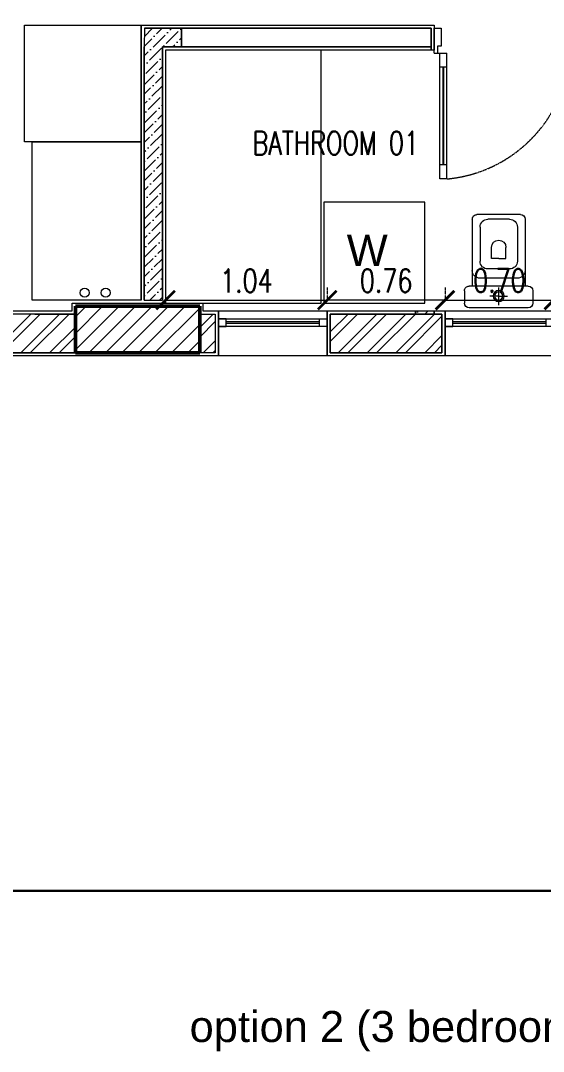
# Model space of a CAD drawing. Header units: metres. Extents: x 0 to 104350, y 982 to 43174.
# Drawn here: x 63144 to 66507, y 13475 to 20114 of the extents above; entities that cross this region are included whole.
import ezdxf
from ezdxf.xclip import XClip

# ---------------------------------------------------------------- set-up
doc = ezdxf.new("R2010")
doc.units = ezdxf.units.M
doc.header["$XCLIPFRAME"] = 2
doc.linetypes.add('DASHED2', pattern=[0.375, 0.25, -0.125])
doc.linetypes.add('DOT2', pattern=[0.125, 0, -0.125])
doc.layers.get('0').update_dxf_attribs({"lineweight": 30})
for name, color, linetype, lineweight in [('A-ANNO-DIMS', 1, 'Continuous', 0), ('A-CLNG-GRID', 2, 'Continuous', 5), ('A-DOOR', 1, 'Continuous', 5), ('A-DOOR-FRAM', 1, 'Continuous', 0), ('A-FURN', 8, 'Continuous', 0), ('A-ROOM-NMBR', 1, 'Continuous', 0), ('A-SANR-FIXD', 1, 'Continuous', 0), ('A-WALL', 3, 'Continuous', 18), ('A-WINDOW', 10, 'Continuous', 5), ('dimensions', 90, 'Continuous', 30), ('G-ANNO-HATCH', 8, 'Continuous', 0), ('HATCH', 8, 'Continuous', 0), ('S-COLS', 52, 'Continuous', 9)]:
    doc.layers.add(name, color=color, linetype=linetype, lineweight=lineweight)
doc.styles.add('$2$08-M-BLDG-1_50', font='romans.shx', dxfattribs={"width": 0.75, "height": 150})
doc.styles.add('Al-Jazi-text-100', font='romans.shx', dxfattribs={"width": 0.75, "height": 150})
doc.styles.get("Standard").update_dxf_attribs({"font": 'arial.ttf'})
doc.dimstyles.new('Al-Jazi-DIM 100', dxfattribs={"dimtxt": 150, "dimasz": 120, "dimexe": 0, "dimexo": 150, "dimgap": 50, "dimtad": 1, "dimlfac": 0.001, "dimzin": 1, "dimdsep": 46, "dimtxsty": 'Al-Jazi-text-100', "dimblk": 'ARCHTICK', "dimcen": 150, "dimclrd": 1, "dimclre": 256, "dimclrt": 2, "dimadec": 0, "dimazin": 0, "dimtfac": 1, "dimtix": 1, "dimtmove": 2, "dimatfit": 2, "dimfxl": 150, "dimtfill": 1, "dimtolj": 1, "dimlwd": 5, "dimlwe": 5, "dimarcsym": 0})
doc.dimstyles.new('ISO-25', dxfattribs={"dimtxt": 60, "dimasz": 20, "dimexe": 1.25, "dimexo": 0.625, "dimgap": 0.1, "dimtad": 0, "dimtxsty": 'Standard', "dimblk": 'ARCHTICK', "dimcen": 2.5, "dimse1": 1, "dimse2": 1, "dimadec": 0, "dimazin": 0, "dimtfac": 1, "dimtmove": 0, "dimatfit": 3, "dimldrblk": 'ARCHTICK', "dimfxl": 1, "dimarcsym": 0})
pattern_1 = [(45, (-134304.42, 35283.02), (-92.807765, 92.807765), []), (45, (-134242.55, 35283.02), (-92.807765, 92.807765), [])]

# ---------------------------------------------------------------- blocks, each defined once
blk = doc.blocks.new('*U125')
for p, q in [((-2.0795, -0.07), (-1.4795, -0.07)), ((-2.0795, -0.08), (-1.4795, -0.08))]:
    blk.add_line(p, q)
for points in [[(-2.1295, 0.14), (-1.4295, 0.14), (-1.4295, -0.15), (-2.1295, -0.15)], [(-2.1295, -0.1), (-2.1295, -0.05), (-1.4295, -0.05), (-1.4295, -0.1)], [(-2.1295, -0.05), (-2.0795, -0.05), (-2.0795, -0.1), (-2.1295, -0.1)], [(-1.4295, -0.05), (-1.4795, -0.05), (-1.4795, -0.1), (-1.4295, -0.1)]]:
    blk.add_lwpolyline(points, close=True)
blk = doc.blocks.new('Typical')
at = {"layer": 'S-COLS'}
h = blk.add_hatch(dxfattribs=at)
h.set_pattern_fill('FP_1', color=256, scale=1000, style=0, pattern_type=2)
h.set_pattern_definition([(45, (116748.97, -54336.016), (-53.033, 53.033), [])])
h.paths.add_polyline_path([(106767.3, -48026.4), (106767.3, -47726.4), (105967.3, -47726.4), (105967.3, -48026.4)])
at = {"layer": 'S-COLS', "lineweight": 50}
for p, q in [((106767.3, -47726.4), (105967.3, -47726.4)), ((105967.3, -47726.4), (105967.3, -48026.4)), ((106767.3, -48026.4), (106767.3, -47726.4)), ((105967.3, -48026.4), (106767.3, -48026.4))]:
    blk.add_line(p, q, dxfattribs=at)
blk = doc.blocks.new('_ArchTick')
at = {"color": 0, "linetype": 'ByBlock', "const_width": 0.15}
blk.add_lwpolyline([(-0.5, -0.5), (0.5, 0.5)], dxfattribs=at)
blk = doc.blocks.new('*D463')
at = {"layer": 'A-ANNO-DIMS', "linetype": 'DOT2', "lineweight": 5, "transparency": 16777216}
for p, q in [((65115.8, 18394.2), (65115.8, 18313.6)), ((65874, 18394.2), (65874, 18313.6))]:
    blk.add_line(p, q, dxfattribs=at)
at = {"layer": 'A-ANNO-DIMS', "color": 1, "lineweight": 5, "transparency": 16777216}
blk.add_line((65874, 18313.6), (65115.8, 18313.6), dxfattribs=at)
at = {"layer": 'Defpoints', "color": 0, "transparency": 16777216}
for p in [(65115.8, 18313.6), (65115.8, 18244.2), (65874, 18244.2)]:
    blk.add_point(p, dxfattribs=at)
at = {"layer": 'A-ANNO-DIMS', "color": 1, "lineweight": 5, "transparency": 16777216, "xscale": 120, "yscale": 120, "zscale": 120, "rotation": 180}
blk.add_blockref('_ArchTick', (65115.8, 18313.6), dxfattribs=at)
at = {"layer": 'A-ANNO-DIMS', "color": 1, "lineweight": 5, "transparency": 16777216, "xscale": 120, "yscale": 120, "zscale": 120}
blk.add_blockref('_ArchTick', (65874, 18313.6), dxfattribs=at)
at = {"layer": 'A-ANNO-DIMS', "color": 2, "transparency": 16777216, "insert": (65494.9, 18438.6), "char_height": 150, "attachment_point": 5, "style": 'Al-Jazi-text-100', "bg_fill": 3, "box_fill_scale": 1.1, "bg_fill_color": 256, "bg_fill_true_color": 13158600, "bg_fill_transparency": 0}
blk.add_mtext('\\A1;0.76', dxfattribs=at)
blk = doc.blocks.new('*D464')
at = {"layer": 'A-ANNO-DIMS', "linetype": 'DOT2', "lineweight": 5, "transparency": 16777216}
for p, q in [((64075.8, 18444.2), (64075.8, 18313.6)), ((65115.8, 18394.2), (65115.8, 18313.6))]:
    blk.add_line(p, q, dxfattribs=at)
at = {"layer": 'A-ANNO-DIMS', "color": 1, "lineweight": 5, "transparency": 16777216}
blk.add_line((64075.8, 18313.6), (65115.8, 18313.6), dxfattribs=at)
at = {"layer": 'Defpoints', "color": 0, "transparency": 16777216}
for p in [(64075.8, 18294.2), (65115.8, 18313.6), (65115.8, 18244.2)]:
    blk.add_point(p, dxfattribs=at)
at = {"layer": 'A-ANNO-DIMS', "color": 1, "lineweight": 5, "transparency": 16777216, "xscale": 120, "yscale": 120, "zscale": 120, "rotation": 180}
blk.add_blockref('_ArchTick', (64075.8, 18313.6), dxfattribs=at)
at = {"layer": 'A-ANNO-DIMS', "color": 1, "lineweight": 5, "transparency": 16777216, "xscale": 120, "yscale": 120, "zscale": 120}
blk.add_blockref('_ArchTick', (65115.8, 18313.6), dxfattribs=at)
at = {"layer": 'A-ANNO-DIMS', "color": 2, "transparency": 16777216, "insert": (64595.8, 18438.6), "char_height": 150, "attachment_point": 5, "style": 'Al-Jazi-text-100', "bg_fill": 3, "box_fill_scale": 1.1, "bg_fill_color": 256, "bg_fill_true_color": 13158600, "bg_fill_transparency": 0}
blk.add_mtext('\\A1;1.04', dxfattribs=at)
blk = doc.blocks.new('*D460')
at = {"layer": 'A-ANNO-DIMS', "linetype": 'DOT2', "lineweight": 5, "transparency": 16777216}
for p, q in [((65874, 18394.2), (65874, 18314.3)), ((66574, 18394.2), (66574, 18314.3))]:
    blk.add_line(p, q, dxfattribs=at)
at = {"layer": 'A-ANNO-DIMS', "color": 1, "lineweight": 5, "transparency": 16777216}
blk.add_line((65874, 18314.3), (66574, 18314.3), dxfattribs=at)
at = {"layer": 'Defpoints', "color": 0, "transparency": 16777216}
for p in [(66574, 18314.3), (65874, 18244.2), (66574, 18244.2)]:
    blk.add_point(p, dxfattribs=at)
at = {"layer": 'A-ANNO-DIMS', "color": 1, "lineweight": 5, "transparency": 16777216, "xscale": 120, "yscale": 120, "zscale": 120, "rotation": 180}
blk.add_blockref('_ArchTick', (65874, 18314.3), dxfattribs=at)
at = {"layer": 'A-ANNO-DIMS', "color": 1, "lineweight": 5, "transparency": 16777216, "xscale": 120, "yscale": 120, "zscale": 120}
blk.add_blockref('_ArchTick', (66574, 18314.3), dxfattribs=at)
at = {"layer": 'A-ANNO-DIMS', "color": 2, "transparency": 16777216, "insert": (66224, 18439.3), "char_height": 150, "attachment_point": 5, "style": 'Al-Jazi-text-100', "bg_fill": 3, "box_fill_scale": 1.1, "bg_fill_color": 256, "bg_fill_true_color": 13158600, "bg_fill_transparency": 0}
blk.add_mtext('\\A1;0.70', dxfattribs=at)
blk = doc.blocks.new('*D619')
at = {"layer": 'Defpoints', "color": 0, "transparency": 16777216}
for p in [(98240, 15397.6), (0, 14797.6), (98307.6, 14797.6)]:
    blk.add_point(p, dxfattribs=at)
at = {"layer": 'dimensions', "color": 0, "lineweight": -2, "transparency": 16777216}
for p, q in [((98307.6, 15397.6), (98307.6, 15164)), ((98307.6, 14797.6), (98307.6, 15031.1))]:
    blk.add_line(p, q, dxfattribs=at)
at = {"layer": 'dimensions', "color": 0, "lineweight": -2, "transparency": 16777216, "xscale": 20, "yscale": 20, "zscale": 20}
for p, rotation in [((98307.6, 15397.6), 90), ((98307.6, 14797.6), 270)]:
    blk.add_blockref('_ArchTick', p, dxfattribs=dict(at, rotation=rotation))
at = {"layer": 'dimensions', "color": 0, "transparency": 16777216, "insert": (98307.6, 15097.6), "char_height": 60, "attachment_point": 5, "rotation": 90}
blk.add_mtext('600', dxfattribs=at)
blk = doc.blocks.new('COMP')
for p, q in [((0.1103, 0.22), (0.03, 0.22)), ((0, 0.19), (0, -0.19)), ((0.1403, 0.19), (0.1403, -0.19)), ((0.5703, 0.17), (0.1403, 0.17)), ((0.6003, 0.14), (0.6003, -0.14)), ((0.1903, 0.12), (0.1903, -0.12)), ((0.2503, 0.07), (0.2503, -0.07)), ((0.5203, 0.12), (0.3003, 0.12)), ((0.5703, 0.07), (0.5703, -0.07)), ((0.0165, 0), (0.1308, 0)), ((0.076, 0), (0.076, 0.057)), ((0.076, 0), (0.076, -0.057)), ((0.318, 0), (0.318, 0.0464)), ((0.318, 0.0464), (0.3894, 0.0464)), ((0.318, 0), (0.318, -0.0464)), ((0.318, -0.0464), (0.3894, -0.0464)), ((0.5203, -0.12), (0.3003, -0.12)), ((0.5703, -0.17), (0.1403, -0.17)), ((0.1103, -0.22), (0.03, -0.22))]:
    blk.add_line(p, q)
for radius in [0.0362, 0.0262]:
    blk.add_circle((0.076, 0), radius)
for centre, radius, start, end in [((0.03, 0.19), 0.03, 90, 180), ((0.1103, 0.19), 0.03, 0, 90), ((0.2403, 0.12), 0.05, 90, 180), ((0.5703, 0.14), 0.03, 0, 90), ((0.3003, 0.07), 0.05, 90, 180), ((0.5203, 0.07), 0.05, 0, 90), ((0.3894, 0), 0.0464, 270, 90), ((0.2403, -0.12), 0.05, 180, 270), ((0.3003, -0.07), 0.05, 180, 270), ((0.5203, -0.07), 0.05, 270, 0), ((0.03, -0.19), 0.03, 180, 270), ((0.1103, -0.19), 0.03, 270, 0), ((0.5703, -0.14), 0.03, 270, 0)]:
    blk.add_arc(centre, radius, start, end)
blk = doc.blocks.new('*U118')
for p, q in [((-5314.1, 135750.6), (-5249.2, 135754.1)), ((-5251.2, 134852.7), (-5299.1, 135751.4)), ((-5201.2, 134855.4), (-5249.2, 135754.1)), ((-5243.9, 135654.2), (-5293.8, 135651.6)), ((-5271.3, 135652.8), (-5234.1, 134955.1)), ((-5266.3, 135653), (-5229.1, 134955.4)), ((-5206.6, 134956.6), (-5256.6, 134953.9)), ((-5201.2, 134855.4), (-5251.2, 134852.7))]:
    blk.add_line(p, q)
at = {"linetype": 'DASHED2'}
blk.add_arc((-5341.8, 135819.4), 974.2, 278.29264, 1.87026, dxfattribs=at)
at = {"layer": 'A-DOOR-FRAM'}
for p, q in [((-4399.9, 135977.4), (-4349.9, 135980.1)), ((-4349.9, 135980.1), (-4340.5, 135802.6)), ((-5348.5, 135926.8), (-5298.6, 135929.5)), ((-5339, 135749.3), (-5348.5, 135926.8)), ((-4340.5, 135802.6), (-4365.4, 135801.2)), ((-5339, 135749.3), (-5314.1, 135750.6))]:
    blk.add_line(p, q, dxfattribs=at)
for points in [[(-4399.9, 135977.4), (-4393.1, 135849.8), (-4368.1, 135851.2), (-4365.4, 135801.2)], [(-5298.6, 135929.5), (-5291.8, 135801.9), (-5316.7, 135800.6), (-5314.1, 135750.6)]]:
    blk.add_lwpolyline(points, dxfattribs=at)

msp = doc.modelspace()

# ---------------------------------------------------------------- hatches: boundary and pattern name
at = {"layer": 'G-ANNO-HATCH'}
h = msp.add_hatch(dxfattribs=at)
h.set_pattern_fill('ANSI32', color=256, scale=350)
h.set_pattern_definition(pattern_1)
h.paths.add_polyline_path([(62248.426, 17974.173), (63495.848, 17974.173), (63495.848, 18224.173), (62118.426, 18224.173), (61998.426, 18224.173), (61998.426, 15524.173), (62248.426, 15524.173)])
h = msp.add_hatch(dxfattribs=at)
h.set_pattern_fill('ANSI32', color=256, scale=350)
h.set_pattern_definition([(45, (-132638.56, 37445.45), (-92.807765, 92.807765), []), (45, (-132576.68, 37445.45), (-92.807765, 92.807765), [])])
h.paths.add_polyline_path([(64295.848, 18224.161), (64395.848, 18224.161), (64395.848, 17974.167), (64295.848, 17974.167)])
h = msp.add_hatch(dxfattribs=at)
h.set_pattern_fill('ANSI32', color=256, scale=350)
h.set_pattern_definition(pattern_1)
h.paths.add_polyline_path([(65135.849, 18223.893), (65135.848, 17974.749), (65854.032, 17975.341), (65854.031, 18224.173), (65804.065, 18224.173), (65804.066, 18224.436)])
h = msp.add_hatch(dxfattribs=at)
h.set_pattern_fill('ANSI36', color=256, scale=350)
h.set_pattern_definition([(45, (-134304.42, 35283.02), (23.201941, 85.073785), [109.375, -21.875, 0, -21.875])])
h.paths.add_polyline_path([(65804.065, 18244.173), (65684.063, 18244.168), (65684.063, 18224.161), (65804.065, 18224.161)])

# ---------------------------------------------------------------- linework, layer by layer
msp.add_lwpolyline([(57299.914, 14508.598), (73628.025, 14508.598), (73628.025, 26618.05), (57299.914, 26618.05)], close=True)
at = {"layer": 'A-CLNG-GRID'}
for p, q in [((63918.803, 18314.173), (63918.807, 20084.173)), ((63918.807, 20084.174), (64198.803, 20084.173)), ((64158.427, 20084.173), (65804.063, 20084.173)), ((65804.068, 20084.173), (65804.068, 19924.173)), ((64198.809, 19924.173), (64075.851, 19924.173)), ((65804.068, 19924.173), (64158.427, 19924.173)), ((65644.063, 19924.16), (65644.063, 19924.173)), ((63475.848, 18244.172), (63475.848, 18294.173)), ((63475.848, 18294.173), (64315.848, 18294.173)), ((64315.848, 18294.173), (64315.848, 18244.161)), ((61978.426, 18244.173), (63255.471, 18244.173)), ((63255.471, 18244.173), (63475.848, 18244.172)), ((64315.848, 18244.161), (64415.848, 18244.161)), ((64415.848, 18244.161), (64415.848, 17954.167)), ((65115.848, 18244.148), (65824.065, 18244.173)), ((65115.848, 17954.173), (65115.848, 18244.148)), ((65664.063, 18244.16), (65664.063, 18244.167)), ((65824.065, 18244.173), (65874.032, 18244.173)), ((65874.032, 18244.173), (65874.032, 17954.173)), ((64415.848, 17954.167), (62268.426, 17954.173)), ((65874.032, 17954.173), (65115.848, 17954.173))]:
    msp.add_line(p, q, dxfattribs=at)
at = {"layer": 'A-FURN'}
for points in [[(63168.807, 20084.173), (63918.807, 20084.173), (63918.807, 19334.173), (63168.807, 19334.173)], [(63918.803, 18314.173), (63218.803, 18314.173), (63218.803, 19334.173), (63918.803, 19334.173)]]:
    msp.add_lwpolyline(points, close=True, dxfattribs=at)
at = {"layer": 'A-SANR-FIXD'}
for centre in [(63555.712, 18361.471), (63691.137, 18361.477), (63691.137, 18361.476)]:
    msp.add_circle(centre, 28.788, dxfattribs=at)
at = {"layer": 'A-WALL'}
for p, q in [((63941.411, 20064.173), (64178.804, 20064.173)), ((64178.804, 20064.173), (64178.808, 19944.173)), ((63938.803, 18314.173), (63938.807, 19944.173)), ((64178.808, 19944.173), (64055.851, 19944.173)), ((63495.848, 18224.172), (63495.848, 18274.173)), ((63495.848, 18274.173), (64295.848, 18274.173)), ((64295.848, 18274.173), (64295.848, 18224.161)), ((63235.471, 18224.173), (63495.848, 18224.172)), ((64295.848, 18224.161), (64395.848, 18224.161)), ((64395.848, 18224.161), (64395.848, 17974.167)), ((64395.848, 17974.167), (62248.426, 17974.173))]:
    msp.add_line(p, q, dxfattribs=at)
for points in [[(65784.063, 19924.162), (65784.063, 19944.173), (64178.427, 19944.173), (64178.427, 20064.173), (65664.063, 20064.173), (65664.063, 20064.173), (65784.063, 20064.173), (65784.063, 20064.173), (65784.062, 20064.173), (65784.062, 19944.173), (65784.063, 19944.173), (65784.063, 19924.172)], [(65804.065, 18244.173), (65804.065, 18224.173), (65854.032, 18224.173), (65854.032, 17974.173), (65135.848, 17974.173), (65135.848, 18224.148), (65684.063, 18224.161), (65684.063, 18244.168)]]:
    msp.add_lwpolyline(points, dxfattribs=at)
at = {"layer": 'G-ANNO-HATCH'}
msp.add_lwpolyline([(64295.848, 18224.161), (64395.848, 18224.161), (64395.848, 17974.167), (64295.848, 17974.167)], close=True, dxfattribs=at)
at = {"layer": 'HATCH'}
for points in [[(65784.063, 19924.172), (65784.063, 19944.173), (65784.062, 19944.173), (65784.062, 20064.173), (65784.063, 20064.173), (65784.063, 20064.173), (65664.063, 20064.173), (65664.063, 20064.173), (64178.427, 20064.173), (64178.427, 19944.173), (65784.063, 19944.173), (65784.063, 19924.162)], [(65684.063, 18244.168), (65684.063, 18224.161), (65804.065, 18224.161), (65804.065, 18244.173)]]:
    msp.add_lwpolyline(points, dxfattribs=at)
for points in [[(62248.426, 17974.173), (63495.848, 17974.173), (63495.848, 18224.173), (62118.426, 18224.173), (61998.426, 18224.173), (61998.426, 15524.173), (62248.426, 15524.173)], [(65854.031, 18224.173), (65804.065, 18224.173), (65804.065, 18224.173), (65135.847, 18224.156), (65135.848, 17975.292), (65854.032, 17975.341)]]:
    msp.add_lwpolyline(points, close=True, dxfattribs=at)

# ---------------------------------------------------------------- block references
ref = msp.add_blockref('Typical', (-42471.441, 66000.567))
XClip(ref).set_block_clipping_path([(99771.3550347491, -51491.9684601382), (116099.4655573423, -39382.5165601852)])
at = {"layer": 'A-DOOR', "xscale": 0.8999943595947164, "yscale": 0.8999943595947164, "zscale": 0.8999943595947164, "rotation": 356.9472523896113}
msp.add_blockref('*U118', (64095.972, -102351.967), dxfattribs=at)
at = {"layer": 'A-WINDOW', "xscale": 1000.00000000003, "yscale": 1000.00000000003, "zscale": 1000.00000000003, "rotation": 179.9999999999999}
for p in [(62986.361, 18094.161), (64444.546, 18094.161)]:
    msp.add_blockref('*U125', p, dxfattribs=at)

# ---------------------------------------------------------------- texts
at = {"layer": 'A-ROOM-NMBR', "lineweight": 0, "insert": (65132.315, 19250.28), "char_height": 150, "width": 1444.80489, "attachment_point": 8, "line_spacing_factor": 0.9, "style": '$2$08-M-BLDG-1_50'}
msp.add_mtext('\\pxt10; BATHROOM 01', dxfattribs=at)
at = {"layer": 'dimensions', "insert": (64230.608, 13735.815), "char_height": 200, "attachment_point": 1}
msp.add_mtext_dynamic_manual_height_columns('option 2 (3 bedrooms)', width=3643.64835, gutter_width=12.5, heights=[0], dxfattribs=at)

# ---------------------------------------------------------------- dimensions: what is measured, and where the dimension line sits
at = {"layer": 'dimensions'}
dim = msp.add_linear_dim(base=(98307.602, 14797.588), p1=(98240.001, 15397.588), p2=(0, 14797.588), angle=90, dimstyle='ISO-25', dxfattribs=at)
dim.commit()
dim.dimension.update_dxf_attribs({"geometry": '*D619', "text_midpoint": (98307.602, 15097.588)})

# ---------------------------------------------------------------- next in the draw order: dimensions: what is measured, and where the dimension line sits
at = {"layer": 'A-ANNO-DIMS'}
dim = msp.add_linear_dim(base=(65115.848, 18313.577), p1=(65874.032, 18244.173), p2=(65115.848, 18244.161), dimstyle='Al-Jazi-DIM 100', dxfattribs=at)
dim.commit()
dim.dimension.update_dxf_attribs({"geometry": '*D463', "text_midpoint": (65494.94, 18438.577)})

# ---------------------------------------------------------------- next in the draw order: texts
at = {"layer": 'A-FURN', "insert": (65241.719, 18734.464), "char_height": 200, "attachment_point": 1}
msp.add_mtext_dynamic_manual_height_columns('W', width=3643.64835, gutter_width=12.5, heights=[0], dxfattribs=at)

# ---------------------------------------------------------------- next in the draw order: dimensions: what is measured, and where the dimension line sits
at = {"layer": 'A-ANNO-DIMS'}
for base, p1, p2, picture, middle in [((65115.848, 18313.577), (64075.847, 18294.173), (65115.848, 18244.161), '*D464', (64595.848, 18438.577)), ((66574.032, 18314.334), (65874.032, 18244.161), (66574.032, 18244.173), '*D460', (66224.032, 18439.334))]:
    dim = msp.add_linear_dim(base=base, p1=p1, p2=p2, dimstyle='Al-Jazi-DIM 100', dxfattribs=at)
    dim.commit()
    dim.dimension.update_dxf_attribs({"geometry": picture, "text_midpoint": middle})

# ---------------------------------------------------------------- next in the draw order: hatches: boundary and pattern name
at = {"layer": 'G-ANNO-HATCH'}
h = msp.add_hatch(dxfattribs=at)
h.set_pattern_fill('ANSI36', color=256, scale=350)
h.set_pattern_definition([(45, (-133484.04, 35303.02), (23.201941, 85.073785), [109.375, -21.875, 0, -21.875])])
h.paths.add_polyline_path([(64178.804, 20064.173), (63940.109, 20064.173), (63940.109, 19944.173), (63938.807, 19944.173), (63938.803, 18314.173), (64055.847, 18314.173), (64055.851, 19944.173), (64178.808, 19944.173)])

# ---------------------------------------------------------------- next in the draw order: linework, layer by layer
at = {"layer": 'A-CLNG-GRID'}
msp.add_line((64075.851, 19924.173), (64075.847, 18294.173), dxfattribs=at)
at = {"layer": 'A-FURN'}
for points in [[(65076.258, 19924.173), (64075.848, 19924.173), (64075.848, 18294.421), (65076.258, 18294.421)], [(65744.413, 18944.421), (65094.413, 18944.421), (65094.413, 18294.421), (65744.413, 18294.421)]]:
    msp.add_lwpolyline(points, close=True, dxfattribs=at)
at = {"layer": 'A-WALL'}
msp.add_line((64055.851, 19944.173), (64055.847, 18314.173), dxfattribs=at)
at = {"layer": 'HATCH'}
msp.add_lwpolyline([(64178.804, 20064.173), (63941.411, 20064.173), (63938.807, 19944.173), (63938.803, 18314.173), (64055.847, 18314.173), (64055.851, 19944.173), (64178.808, 19944.173), (64178.804, 20064.173)], close=True, dxfattribs=at)

# ---------------------------------------------------------------- next in the draw order: block references
at = {"layer": 'A-ANNO-DIMS', "xscale": -999.9999999999999, "yscale": 999.9999999999999, "zscale": 999.9999999999999, "rotation": 269.9981829002878}
msp.add_blockref('COMP', (66219.231, 18264.161), dxfattribs=at)

doc.saveas('drawing.dxf')
